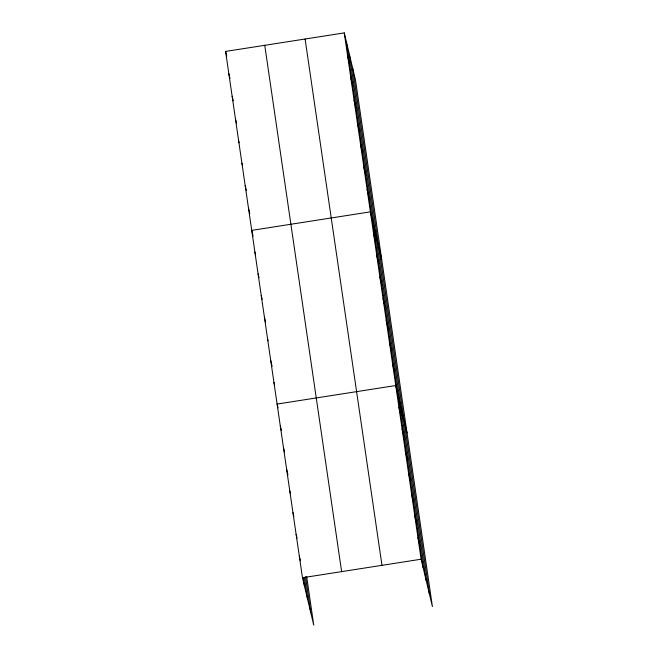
<?xml version="1.0" encoding="UTF-8"?>
<svg xmlns="http://www.w3.org/2000/svg" width="658" height="658" viewBox="0 0 658 658"><rect width="100%" height="100%" fill="white"/><g stroke="black" fill="none" stroke-linecap="round" stroke-linejoin="round"><path stroke-width="0.99" d="M306.686 576.745L313.743 625.1L302.466 577.74L225.595 51.423L344.257 32.9L355.534 80.26L432.405 606.577L421.12 559.218L344.257 32.9M302.466 577.74L421.12 559.218M347.523 55.272L349.554 63.818M350.788 77.636L352.828 86.19M354.053 100.008L356.093 108.562M357.319 122.372L359.358 130.926M360.592 144.744L362.624 153.298M363.858 167.107L365.889 175.661M367.123 189.479L369.163 198.033M381.673 259.203L370.388 211.851L251.734 230.374L253.091 236.074M373.563 233.557L375.595 242.111M376.73 255.271L378.769 263.825M379.905 276.977L381.936 285.531M383.071 298.691L385.111 307.245M386.246 320.397L388.278 328.951M389.413 342.111L391.452 350.665M392.587 363.825L394.619 372.37M407.039 432.89L395.754 385.53L277.1 404.061L278.005 407.861M398.929 407.244L400.961 415.798M402.096 428.95L404.135 437.504M405.27 450.664L407.31 459.218M408.437 472.37L410.477 480.924M411.612 494.084L413.652 502.638M414.779 515.798L416.818 524.344M417.953 537.504L419.993 546.058M225.595 51.423L226.73 56.177M228.861 73.795L229.996 78.549M232.126 96.167L233.261 100.913M235.399 118.53L236.526 123.285M238.665 140.902L239.117 142.802M241.93 163.266L242.383 165.166M245.195 185.638L246.331 190.392M248.461 208.002L249.818 213.71M254.901 252.088L255.584 254.934M258.076 273.794L258.981 277.594M261.242 295.508L262.147 299.308M264.417 317.214L265.544 321.968M267.584 338.928L268.036 340.828M270.759 360.633L272.116 366.341M273.925 382.347L274.608 385.201M280.267 425.767L281.402 430.521M283.442 447.481L284.569 452.227M286.608 469.187L287.965 474.895M289.783 490.901L290.458 493.755M292.95 512.607L293.855 516.415M296.125 534.321L297.029 538.121M299.291 556.035L300.426 560.78M352.482 67.453L429.353 593.771M349.34 54.26L426.211 580.578M346.289 41.454L423.16 567.772M305.098 39.011L381.969 565.329M264.755 45.312L341.625 571.629M305.509 576.77L310.699 612.294M304.383 577.387L307.549 599.101M303.206 577.411L304.506 586.294"/></g></svg>
